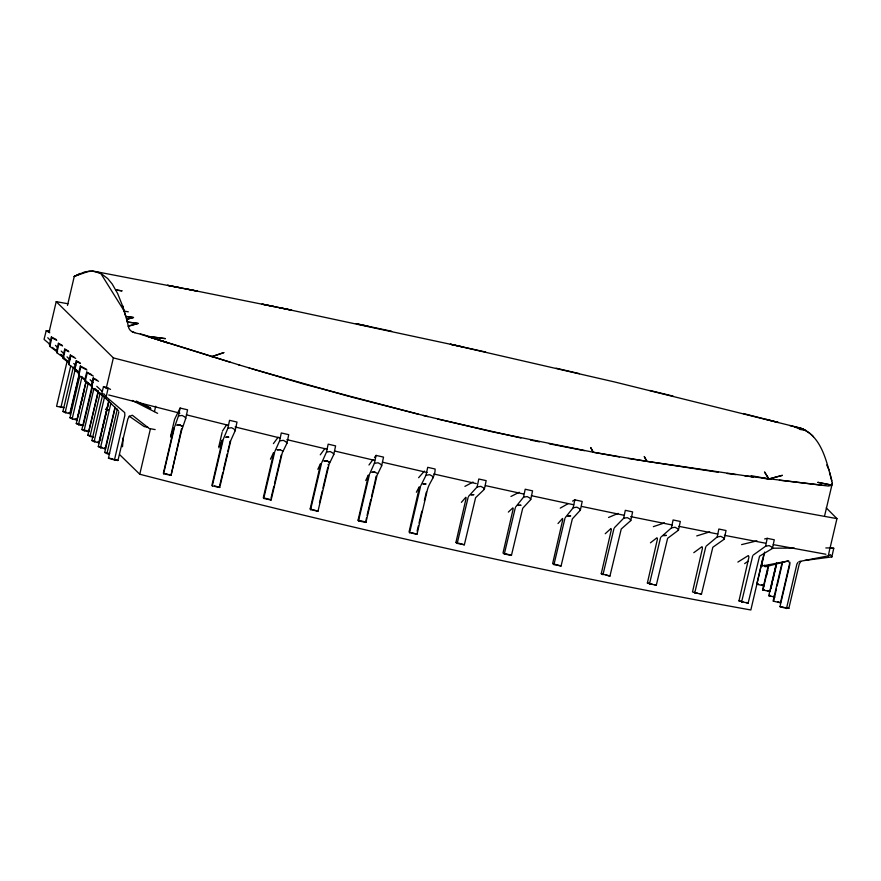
<?xml version="1.0" encoding="UTF-8"?>
<svg xmlns="http://www.w3.org/2000/svg" width="881" height="881" viewBox="0 0 881 881"><rect width="100%" height="100%" fill="white"/><g stroke="black" fill="none" stroke-linecap="round" stroke-linejoin="round"><path stroke-width="1.32" d="M273.573 453.275L273.584 452.592L270.434 459.199M320.431 464.485L320.442 463.802L317.821 469.309M368.346 475.729L368.357 475.035L365.747 480.541M222.243 440.742L222.276 440.06L218.862 447.823M57.463 352.004L49.81 346.42L49.788 343.843L49.38 344.845L51.384 337.005L56.241 339.548M63.421 357.499L56.858 352.719L56.847 350.142L56.439 351.134L58.432 343.293L62.077 345.198M68.641 362.498L63.168 358.512L63.157 355.935L62.749 356.937L68.894 362.113M77.517 370.879L68.762 364.503L68.751 361.926L68.344 362.928L70.337 355.076L73.982 356.992M79.081 373.412L74.698 370.229L74.687 367.652L74.279 368.654L78.376 372.101M85.358 380.273L78.783 375.493L78.772 372.916L78.365 373.918L80.358 366.067L86.437 369.249M91.734 386.307L85.171 381.528L85.16 378.951L84.741 379.942L91.921 385.988M104.74 396.968L91.613 387.409L91.602 384.832L91.195 385.834L93.188 377.993L96.833 379.898M181.552 428.629L171.035 475.366L163.569 473.78L163.414 473.086L173.568 429.51M748.905 557.255L738.983 600.886L748.101 603.265L759.554 556.186L772.439 548.456L774.278 539.778L767.208 538.335L764.642 538.963M824.737 515.297L832.325 483.273C827.028 463.527 822.369 436.172 800.4 428.045L614.63 381.969L450.345 344.207L485.629 352.037M173.733 428.684L173.81 428.012L170.54 437.031M702.454 548.334L692.499 591.955L701.43 594.334L712.828 547.255L724.204 539.216L726.032 530.538L718.841 529.029L717.211 536.947L706.232 546.077M657.358 539.403L647.381 583.013L656.246 585.402L667.622 538.313L678.469 530.164L680.308 521.475L673.084 519.955L671.443 527.873L660.959 537.102M376.099 476.214L374.877 482.458M611.26 530.109L601.249 573.729L609.927 576.097L621.248 528.996L630.785 520.583L632.613 511.894L625.312 510.319L623.66 518.237L614.409 527.719M229.996 441.249L229.434 444.431M513.05 509.427L503.007 553.037L504.317 553.984L511.443 555.393L522.708 508.282L530.736 499.549L532.565 490.86L525.197 489.23L523.545 497.148L515.693 506.927M562.684 520.032L552.629 563.642L553.951 564.589L561.076 565.998L572.342 518.887L580.37 510.143L582.198 501.454L574.83 499.835L572.584 501.102M465.983 498.844L455.929 542.443L457.206 543.379L464.342 544.799L475.608 497.688L484.341 489.329L486.169 480.641L478.79 479.011L477.139 486.929L468.571 496.322M419.18 488.327L409.059 531.915L409.621 532.708L416.988 534.238L427.417 489.759C429.168 482.48 435.335 477.017 435.137 469.033L427.703 467.326L426.03 475.244L420.843 485.618M280.587 457.878L281.149 455.136M327.831 467.26L322.931 488.173M123.241 437.736L122.492 446.733L121.578 445.973M273.44 454.111L263.298 497.699L263.727 498.448L271.128 500.001L282.272 452.856L286.898 443.363L288.737 434.674L281.292 432.956L279.618 440.874L274.916 451.347M320.299 465.322L310.167 508.899L310.597 509.659L317.997 511.211L329.142 464.067L333.767 454.574L335.595 445.885L328.161 444.156L326.488 452.074L321.785 462.558M368.214 476.555L358.082 520.142L358.512 520.891L365.912 522.444L377.057 475.311L381.682 465.807L383.521 457.118L376.077 455.4L374.491 457.536M753.2 555.096L765.578 546.253L767.208 538.335M798.913 561.604L828.327 555.845L829.946 547.927L833.756 548.257L831.862 556.913L804.738 560.459M239.698 365.119L147.336 336.3L165.309 338.623L147.336 336.3C141.819 332.622 129.628 334.978 128.362 326.333L138.174 323.448L127.382 321.994L122.701 306.313L117.658 293.538L112.217 284.034L107.757 278.594L100.919 273.44L92.67 271.117L89.223 271.128L74.29 276.326L85.237 271.711L93.419 271.15L197.19 291.104L167.489 285.279L179.449 287.58M222.1 441.568L211.958 485.156L212.299 485.894L219.732 487.457L230.855 440.313L235.161 430.743L237 422.054L229.556 420.325L227.882 428.243L223.477 438.793M565.327 517.532L573.179 507.753L574.83 499.835M369.701 473.802L374.403 463.318L376.077 455.4M174.702 426.668L178.447 415.964L180.12 408.057L187.565 409.797L185.726 418.486L181.464 430.886L171.035 475.366M155.155 429.598L149.153 428.474L132.348 415.237L129.287 416.405L127.866 418.916L117.944 460.499L114.442 459.959L124.849 415.48L124.706 412.594L106.194 396.846L108.132 388.169L103.484 386.572L101.612 394.457L118.406 410.733M789.068 562.034L787.603 561.087L761.426 566.186L764.609 552.079M218.84 446.524L222.111 432.439M763.144 589.356L768.661 565.481M770.93 588.574L772.163 583.266M772.769 580.612L776.447 564.699M773.738 600.611L776.491 588.673M777.108 586.019L782.625 562.144M170.738 435.908L174.614 419.257L180.12 408.057M797.9 562.408L796.898 564.082L786.491 608.485L779.982 606.657L789.728 565.018L789.53 562.97M49.006 332.39L56.219 301.643L67.903 303.758M67.485 305.399L74.29 276.326M66.989 361.849L56.582 406.328L63.19 407.584M70.722 365.912L60.899 407.507M75.215 369.436L65.106 412.616L65.69 412.506L62.925 411.471L73.354 367.08M79.169 375.394L70.304 413.123L68.575 413.123L69.808 413.663L78.949 375.273M81.955 377.035L72.165 418.904L72.738 418.794L69.973 417.759L79.797 375.978M88.265 382.839L78.475 424.708L79.048 424.587L76.284 423.563L86.107 381.77M77.957 416.812L79.191 411.603M80.711 405.106L81.933 399.897M82.55 397.298L84.378 389.49M93.86 388.829L84.069 430.688L84.642 430.578L81.878 429.543L91.998 386.462M100.104 393.245L90.005 436.425L90.578 436.304L87.814 435.269L98.254 390.878M104.498 397.199L94.091 441.678L94.663 441.568L91.899 440.533L102.339 396.142L102.119 394.159M106.149 388.642L113.363 357.895L56.219 301.643M108.682 401.141L98.793 442.725L94.091 441.678M101.117 434.377L99.278 442.185L97.56 442.185L98.793 442.725M101.722 431.778L103.87 422.671M104.476 420.072L108.143 404.467M110.885 403.234L100.478 447.713L101.051 447.603L98.287 446.568L108.715 402.177L108.506 400.194M115.07 407.176L105.18 448.759L100.478 447.713M117.327 409.114L106.92 453.605L107.493 453.484L104.729 452.449L115.136 407.892M114.442 459.959L108.462 458.164L118.836 411.856M763.981 553.984L750.843 609.982C545.427 573.013 341.817 526.453 139.771 474.242L150.398 428.915M154.461 411.581L155.717 406.24M163.569 473.78L174.449 427.604M212.299 485.894L223.19 439.718M228.741 447.471L229.247 445.346M263.727 498.448L274.63 452.283M279.839 461.071L280.345 458.946M310.597 509.659L321.488 463.483M358.512 520.891L369.403 474.727M409.621 532.708L420.534 486.543M425.864 494.219L426.36 492.094M457.206 543.379L468.174 497.236M504.317 553.984L515.297 507.841M553.951 564.589L564.919 518.435M602.956 574.764L613.958 528.611M649.44 584.125L660.475 537.983M694.691 593.089L705.736 546.958M741.571 602.097L752.649 555.966M762.021 584.731L761.415 584.852L764.146 585.876L756.757 584.224L762.55 559.501M776.712 562.816L769.983 591.547L762.594 589.896L768.386 565.173M766.591 575.425L767.814 570.205M774.906 597.109L768.75 595.71L776.359 563.19M782.218 562.089L773.078 601.117L780.467 602.78L789.949 562.298M786.491 608.485L785.907 608.143L788.836 608.386L799.287 563.906L800.862 561.395M830.056 548.026L836.95 518.623L826.279 507.897M219.688 485.629L222.838 472.381M223.466 469.738L227.232 453.836M227.871 451.193L228.498 448.539M271.04 498.161L273.87 486.246M274.498 483.592L279.53 462.404M319.484 502.754L322.303 490.827M366.452 517.962L365.912 522.444M367.08 515.319L370.857 499.417M371.485 496.763L374.623 483.515M417.131 531.056L418.387 525.759M419.015 523.105L421.845 511.189M424.356 500.584L425.611 495.287M49.81 346.42L51.858 337.775L51.384 337.005M56.858 352.719L58.917 344.064L58.432 343.293M63.168 358.512L65.227 349.856L64.742 349.096L62.749 356.937M68.762 364.503L70.821 355.847L70.337 355.076M74.698 370.229L76.757 361.573L76.273 360.814L74.279 368.654M78.783 375.493L80.843 366.837L80.358 366.067M85.171 381.528L87.23 372.872L86.745 372.101L84.741 379.942M72.165 418.904L76.867 419.951L86.008 381.561M91.613 387.409L93.672 378.753L93.188 377.993M83.486 424.422L91.998 388.686M84.069 430.688L88.772 431.734L97.912 393.344M832.325 483.273L831.235 485.475L828.195 486.026L744.753 475.806M49.71 330.992L46.208 330.749L44.05 339.372L50.239 344.614M416.361 492.237L419.279 486.808L419.301 487.501M831.884 484.66L831.235 485.475M222.408 431.15L226.692 424.653M273.407 443.617L278.132 437.218M320.266 454.827L325.001 448.429M368.974 464.992L372.916 459.662M761.426 566.186L762.45 565.095M461.402 502.357L465.84 497.258L466.027 497.996M418.607 477.711L424.389 471.104M101.612 394.457L103.936 393.84L106.194 396.846M558.003 523.534L562.519 518.446L562.728 519.184M828.327 555.845L830.475 554.7L831.862 556.913M508.348 512.092L512.885 507.852L513.094 508.579M605.236 533.721L610.962 528.501L611.26 529.25M650.431 542.817L656.94 537.762L657.336 538.533M693.799 552.684L701.992 546.683L702.41 547.464M744.654 563.631L747.914 561.296M74.246 276.557L80.083 273.429M765.578 546.253L769.124 545.603L771.624 546.969L772.439 548.456M717.211 536.947L720.801 536.331L723.356 537.718L724.204 539.216M671.443 527.873L675.055 527.267L677.621 528.655L678.469 530.164M623.66 518.237L627.305 517.654L629.904 519.063L630.785 520.583M523.545 497.148L527.212 496.587L529.844 498.018L530.736 499.549M477.139 486.929L480.806 486.356L483.449 487.799L484.341 489.329M573.179 507.753L576.846 507.181L579.478 508.612L580.37 510.143M178.447 415.964L182.125 415.447L184.801 416.933L185.726 418.486M227.882 428.243L231.56 427.714L234.236 429.19L235.161 430.743M279.618 440.874L283.308 440.346L285.984 441.822L286.898 443.363M326.488 452.074L330.177 451.546L332.842 453.021L333.767 454.574M374.403 463.318L378.092 462.789L380.757 464.265L381.682 465.807M426.03 475.244L429.719 474.705L432.384 476.18L433.309 477.722M737.871 562.078L748.31 555.581L748.828 556.374M560.261 508.117L568.102 503.657M464.915 486.378L473.009 482.072M510.947 496.466L519.261 492.248M608.54 517.477L618.121 513.392M764.356 589.896L762.594 589.896M653.35 526.662L664.45 522.896M696.739 535.923L709.745 531.871M788.715 560.845L765.908 566.648L765.005 566.681L764.323 565.173M741.604 544.612L756.966 540.846M774.124 596.25L773.474 596.371L774.355 596.822M778.452 601.657L777.802 601.767L780.467 602.78M663.448 535.593L666.41 535.417L663.481 535.472M518.039 505.408L521.056 505.265L518.215 505.32M567.672 516.002L570.679 515.87L567.849 515.914M470.906 494.803L473.923 494.659L471.093 494.715M423.023 484.065L426.074 483.955L423.354 484.021M277.075 449.806L280.114 449.695L282.812 451.127M323.933 461.005L326.983 460.906L329.263 462.118M371.859 472.249L374.899 472.15L372.211 472.205M176.795 425.105L179.834 425.016L177.202 425.083M277.427 449.762L280.114 449.695M324.296 460.961L326.983 460.906L329.681 462.338M772.34 548.202L794.288 548.092M825.827 547.949L829.946 547.927M829.649 548.268L833.756 548.257M795.125 427.34L800.4 428.045M796.171 427.417L802.91 428.882L810.608 433.815M822.039 485.156L779.443 480.222M83.662 425.204L81.933 425.215L83.177 425.754L78.475 424.708M105.665 448.22L103.936 448.22L105.18 448.759M756.757 584.224L758.519 584.224L757.308 583.685M762.395 478.196L768.827 478.978L764.51 471.941L768.926 478.989L770.798 479.231M768.75 595.71L770.578 595.732L769.399 595.204M718.07 472.216L646.786 461.336L644.253 456.512L646.94 461.358L753.585 476.984M727.1 473.471L735.932 474.628M784.002 607.339L779.982 606.657M125.862 316.444L133.494 317.501L126.644 319.307L133.494 317.501L125.862 316.444L122.437 305.564L123.428 308.658M628.439 458.494L646.863 461.347L593.232 452.228L590.666 447.482L593.221 452.228L619.519 456.986M108.462 458.164L112.955 458.869M128.307 311.819L124.243 311.114L100.742 273.363L97.604 272.086M799.298 429.289L806.082 430.479M423.21 415.425L492.215 431.811L593.221 452.228M836.95 518.623C593.706 474.848 352.609 419.719 113.363 357.895M825.882 554.248L773.276 544.634M606.007 574.93L609.927 576.097M765.336 543.17L724.402 535.318M768.827 478.978L751.141 475.663L751.779 476.742M584.433 450.676L549.237 443.793M147.898 427.274L144.165 426.569L129.166 416.151M717.806 534.051L678.899 526.331M185.252 288.715L291.611 310.156L261.965 304.088L273.903 306.489M672.181 524.988L630.686 516.618M268.771 499.109L271.128 500.001M364.536 521.739L358.082 520.142M530.505 440.06L539.491 441.855M623.99 515.264L581.647 506.432M168.822 474.496L170.804 474.903M279.695 307.678L462.228 346.795M108.099 409.797L105.511 409.269L108.176 409.775M368.17 326.223L356.254 323.723L391.616 331.256M573.718 504.769L531.364 495.684M520.935 437.978L437.571 419.059M485.464 485.618L523.424 493.966M65.106 412.616L69.808 413.663M90.005 436.425L93.529 437.207M106.92 453.605L109.266 454.122M742.903 601.844L738.983 600.886M62.925 411.471L66.615 412.297M69.973 417.759L72.429 418.31M74.896 418.86L77.352 419.411L75.623 419.411L76.867 419.951M76.284 423.563L81.206 424.664M81.878 429.543L86.801 430.644M87.814 435.269L91.503 436.095M91.899 440.533L95.588 441.359M98.287 446.568L101.976 447.394M104.729 452.449L109.651 453.55M433.716 473.978L476.302 483.603M694.459 592.495L697.323 593.144M579.456 373.665L556.098 368.203M652.193 584.213L647.381 583.013M382.508 462.206L427.087 472.48M334.989 451.094L374.601 460.356M554.468 564.17L561.076 565.998M505.793 553.797L511.443 555.393M458.715 543.203L464.342 544.799M673.073 396.12L649.771 390.448M286.898 439.641L326.994 449.189M235.095 426.955L280.235 438.033M411.702 532.675L416.988 534.238M312.788 509.647L317.997 511.211M264.983 498.206L267.791 498.91M418.508 414.246L304.154 384.193L238.476 364.745M186.398 414.819L228.498 425.325M214.557 485.905L219.732 487.457M428.045 416.636L350.385 396.769M165.033 473.593L167.831 474.297M743.256 413.519L778.286 422.473L766.503 419.411M789.695 425.534L802.921 428.882M179.878 413.167L108.759 394.985M349.383 396.494L251.834 368.787M59.688 406.46L64.126 407.683M785.676 607.505L788.836 608.386M601.249 573.729L603.144 574.258M115.279 459.739L117.944 460.499M455.929 542.443L457.757 542.971M249.015 367.95L250.006 368.236M134.694 332.589L132.205 331.763M230.404 362.267L158.558 339.945M310.167 508.899L311.841 509.416M769.983 591.547L767.252 590.523M140.365 334.174L167.313 342.709L149.473 337.016M87.527 431.194L88.772 431.734M746.317 602.461L748.101 603.265M699.899 593.585L701.43 594.334M654.803 584.665L656.246 585.402M108.132 388.169L110.543 389.391M132.271 400.448L157.622 413.343M103.484 386.572L105.885 387.794M51.858 337.775L56.736 340.319M58.917 344.064L62.562 345.969M64.742 349.096L68.388 351.001M65.227 349.856L68.872 351.772M70.821 355.847L75.689 358.391M76.273 360.814L79.929 362.719M76.757 361.573L80.413 363.49M80.843 366.837L86.933 370.02M86.745 372.101L91.613 374.645M87.23 372.872L93.32 376.055M141.841 403.432L150.354 407.892M93.672 378.753L98.54 381.308M136.28 401.031L150.893 408.674M182.18 426.239L179.845 425.016L182.532 426.459M374.91 472.15L377.597 473.571M46.208 330.749L49.777 332.798M52.453 347.433L57.584 351.75M60.657 354.338L63.729 356.926M60.536 354.591L63.608 357.179M81.437 376.495L84.51 379.083M94.994 388.576L98.066 391.164M97.339 391.01L106.557 398.774M96.789 386.319L102.196 391.428M139.771 474.242L119.574 454.574M47.75 337.742L50.635 340.606M55.459 345.374L57.375 347.29M61.23 351.101L64.115 353.964M67.011 356.827L69.896 359.69M73.751 363.512L75.667 365.417M90.115 379.733L93.001 382.596M812.062 435.192L813.471 436.734M826.73 464.97L829.032 469.881M831.862 480.762L829.748 472.48M126.633 319.274L127.404 322.105M128.439 326.796L127.393 322.05L138.174 323.448L128.296 325.948M100.544 437.692L100.621 440.159M328.161 464.386L328.184 464.981M223.785 352.62L211.847 356.64L223.785 352.62M782.273 475.366L768.926 478.989L782.273 475.366M225.988 437.196L228.653 437.141L225.988 437.196M121.897 290.862L115.829 289.915L121.897 290.862M831.609 485.09L817.766 482.336L831.598 485.101"/></g></svg>
